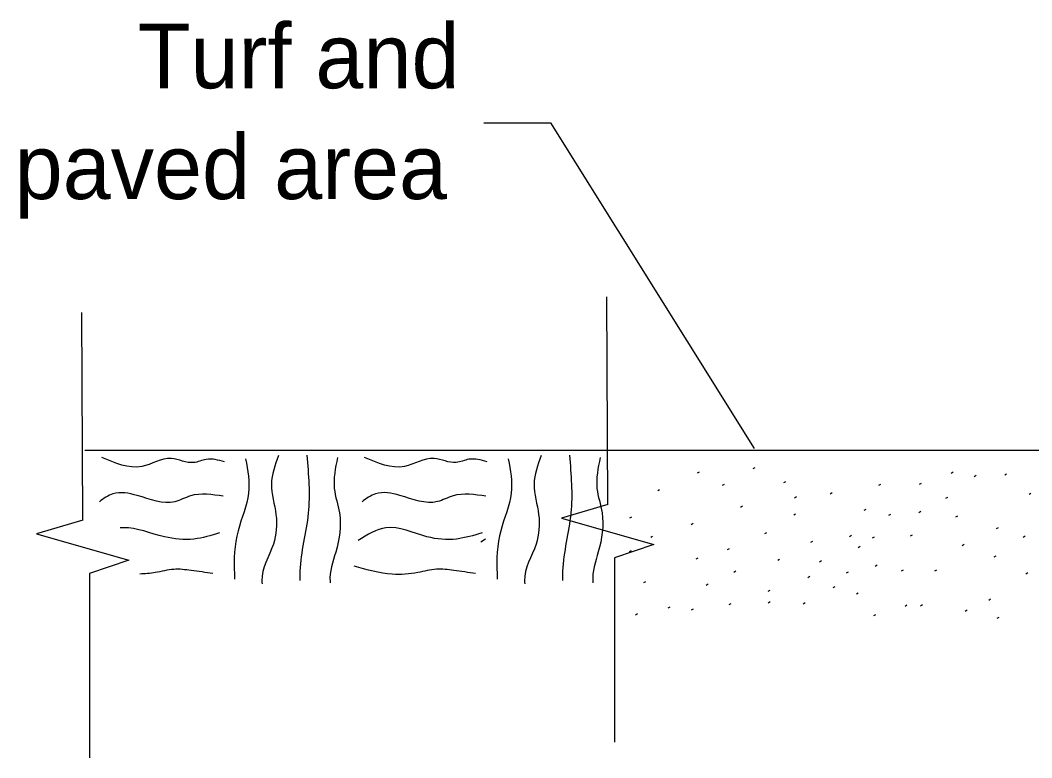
# Model space of a CAD drawing. Extents: x 0 to 2.83, y 0 to 1.83.
# Drawn here: x 1.6226 to 1.8052, y 1.3259 to 1.459 of the extents above; entities that cross this region are included whole.
import ezdxf

# ---------------------------------------------------------------- set-up
doc = ezdxf.new("R2010")
doc.units = 0
doc.layers.add('RD_Pr_Roadway_Notes', color=7, linetype='Continuous')
doc.layers.add('SH_General_Details', color=7, linetype='Continuous')

msp = doc.modelspace()

# ---------------------------------------------------------------- linework, layer by layer
at = {"layer": 'RD_Pr_Roadway_Notes'}
for p, q in [((1.70627, 1.44044), (1.71829, 1.44044)), ((1.70627, 1.44044), (1.71829, 1.44044)), ((1.71829, 1.44044), (1.75507, 1.38169)), ((1.71829, 1.44044), (1.75507, 1.38169))]:
    msp.add_line(p, q, dxfattribs=at)
at = {"layer": 'SH_General_Details'}
for p, q in [((1.72867, 1.37158), (1.72844, 1.40906)), ((1.72867, 1.37158), (1.72844, 1.40906)), ((1.63389, 1.36875), (1.63366, 1.40623)), ((1.63389, 1.36875), (1.63366, 1.40623)), ((1.63426, 1.38136), (1.82296, 1.38136)), ((1.63426, 1.38136), (1.82296, 1.38136)), ((1.74485, 1.37729), (1.74519, 1.37749)), ((1.74485, 1.37729), (1.74519, 1.37749)), ((1.75491, 1.37806), (1.75526, 1.37826)), ((1.75491, 1.37806), (1.75526, 1.37826)), ((1.79064, 1.37725), (1.79098, 1.37745)), ((1.79064, 1.37725), (1.79098, 1.37745)), ((1.80029, 1.37693), (1.80063, 1.37713)), ((1.80029, 1.37693), (1.80063, 1.37713)), ((1.74934, 1.37504), (1.74969, 1.37524)), ((1.74934, 1.37504), (1.74969, 1.37524)), ((1.76045, 1.37553), (1.7608, 1.37573)), ((1.76045, 1.37553), (1.7608, 1.37573)), ((1.7776, 1.37503), (1.77794, 1.37523)), ((1.7776, 1.37503), (1.77794, 1.37523)), ((1.78492, 1.37522), (1.78527, 1.37542)), ((1.78492, 1.37522), (1.78527, 1.37542)), ((1.79479, 1.37665), (1.79514, 1.37685)), ((1.79479, 1.37665), (1.79514, 1.37685)), ((1.73765, 1.3741), (1.73799, 1.3743)), ((1.73765, 1.3741), (1.73799, 1.3743)), ((1.76877, 1.37352), (1.76912, 1.37372)), ((1.76877, 1.37352), (1.76912, 1.37372)), ((1.80469, 1.37343), (1.80504, 1.37363)), ((1.80469, 1.37343), (1.80504, 1.37363)), ((1.72867, 1.37158), (1.7203, 1.3691)), ((1.72867, 1.37158), (1.7203, 1.3691)), ((1.76233, 1.3728), (1.76268, 1.373)), ((1.76233, 1.3728), (1.76268, 1.373)), ((1.78967, 1.37272), (1.79001, 1.37292)), ((1.78967, 1.37272), (1.79001, 1.37292)), ((1.75261, 1.37111), (1.75296, 1.37131)), ((1.75261, 1.37111), (1.75296, 1.37131)), ((1.76221, 1.36969), (1.76255, 1.36989)), ((1.76221, 1.36969), (1.76255, 1.36989)), ((1.77493, 1.37053), (1.77527, 1.37073)), ((1.77493, 1.37053), (1.77527, 1.37073)), ((1.7794, 1.36964), (1.77975, 1.36984)), ((1.7794, 1.36964), (1.77975, 1.36984)), ((1.7848, 1.37015), (1.78515, 1.37035)), ((1.7848, 1.37015), (1.78515, 1.37035)), ((1.63389, 1.36875), (1.62553, 1.36627)), ((1.63389, 1.36875), (1.62553, 1.36627)), ((1.7203, 1.3691), (1.73697, 1.36433)), ((1.7203, 1.3691), (1.73697, 1.36433)), ((1.73261, 1.36915), (1.73296, 1.36935)), ((1.73261, 1.36915), (1.73296, 1.36935)), ((1.74372, 1.36798), (1.74406, 1.36818)), ((1.74372, 1.36798), (1.74406, 1.36818)), ((1.7915, 1.36935), (1.79184, 1.36955)), ((1.7915, 1.36935), (1.79184, 1.36955)), ((1.62553, 1.36627), (1.6422, 1.3615)), ((1.62553, 1.36627), (1.6422, 1.3615)), ((1.75702, 1.36634), (1.75736, 1.36654)), ((1.75702, 1.36634), (1.75736, 1.36654)), ((1.7723, 1.36581), (1.77264, 1.36601)), ((1.7723, 1.36581), (1.77264, 1.36601)), ((1.78328, 1.36592), (1.78363, 1.36612)), ((1.78328, 1.36592), (1.78363, 1.36612)), ((1.79881, 1.36722), (1.79916, 1.36742)), ((1.79881, 1.36722), (1.79916, 1.36742)), ((1.70571, 1.36485), (1.70658, 1.36535)), ((1.70571, 1.36485), (1.70658, 1.36535)), ((1.73697, 1.36433), (1.72983, 1.36195)), ((1.73697, 1.36433), (1.72983, 1.36195)), ((1.73639, 1.36567), (1.73674, 1.36587)), ((1.73639, 1.36567), (1.73674, 1.36587)), ((1.76528, 1.36476), (1.76563, 1.36496)), ((1.76528, 1.36476), (1.76563, 1.36496)), ((1.77645, 1.36555), (1.7768, 1.36575)), ((1.77645, 1.36555), (1.7768, 1.36575)), ((1.7926, 1.36418), (1.79295, 1.36438)), ((1.7926, 1.36418), (1.79295, 1.36438)), ((1.80362, 1.36569), (1.80397, 1.36589)), ((1.80362, 1.36569), (1.80397, 1.36589)), ((1.73254, 1.36307), (1.73289, 1.36327)), ((1.73254, 1.36307), (1.73289, 1.36327)), ((1.75026, 1.36344), (1.75061, 1.36364)), ((1.75026, 1.36344), (1.75061, 1.36364)), ((1.77386, 1.36383), (1.77421, 1.36403)), ((1.77386, 1.36383), (1.77421, 1.36403)), ((1.79841, 1.36211), (1.79876, 1.36231)), ((1.79841, 1.36211), (1.79876, 1.36231)), ((1.6422, 1.3615), (1.63505, 1.35912)), ((1.6422, 1.3615), (1.63505, 1.35912)), ((1.72983, 1.36195), (1.72983, 1.32868)), ((1.72983, 1.36195), (1.72983, 1.32868)), ((1.74458, 1.36174), (1.74493, 1.36194)), ((1.74458, 1.36174), (1.74493, 1.36194)), ((1.75931, 1.36151), (1.75965, 1.36171)), ((1.75931, 1.36151), (1.75965, 1.36171)), ((1.76685, 1.36124), (1.7672, 1.36144)), ((1.76685, 1.36124), (1.7672, 1.36144)), ((1.77689, 1.36046), (1.77724, 1.36066)), ((1.77689, 1.36046), (1.77724, 1.36066)), ((1.63505, 1.35912), (1.63505, 1.32585)), ((1.63505, 1.35912), (1.63505, 1.32585)), ((1.75142, 1.35938), (1.75176, 1.35958)), ((1.75142, 1.35938), (1.75176, 1.35958)), ((1.77172, 1.35921), (1.77207, 1.35941)), ((1.77172, 1.35921), (1.77207, 1.35941)), ((1.78166, 1.35959), (1.78201, 1.35979)), ((1.78166, 1.35959), (1.78201, 1.35979)), ((1.78768, 1.35957), (1.78803, 1.35977)), ((1.78768, 1.35957), (1.78803, 1.35977)), ((1.80409, 1.35907), (1.80444, 1.35927)), ((1.80409, 1.35907), (1.80444, 1.35927)), ((1.73515, 1.35749), (1.73549, 1.35769)), ((1.73515, 1.35749), (1.73549, 1.35769)), ((1.74642, 1.35703), (1.74677, 1.35723)), ((1.74642, 1.35703), (1.74677, 1.35723)), ((1.76475, 1.35842), (1.7651, 1.35862)), ((1.76475, 1.35842), (1.7651, 1.35862)), ((1.75761, 1.35591), (1.75796, 1.35611)), ((1.75761, 1.35591), (1.75796, 1.35611)), ((1.76931, 1.35658), (1.76966, 1.35678)), ((1.76931, 1.35658), (1.76966, 1.35678)), ((1.77352, 1.35543), (1.77386, 1.35563)), ((1.77352, 1.35543), (1.77386, 1.35563)), ((1.75055, 1.35349), (1.75089, 1.35369)), ((1.75055, 1.35349), (1.75089, 1.35369)), ((1.75762, 1.35384), (1.75796, 1.35404)), ((1.75762, 1.35384), (1.75796, 1.35404)), ((1.76392, 1.35366), (1.76426, 1.35386)), ((1.76392, 1.35366), (1.76426, 1.35386)), ((1.7823, 1.35323), (1.78264, 1.35343)), ((1.7823, 1.35323), (1.78264, 1.35343)), ((1.7851, 1.3533), (1.78545, 1.3535)), ((1.7851, 1.3533), (1.78545, 1.3535)), ((1.7974, 1.35433), (1.79775, 1.35453)), ((1.7974, 1.35433), (1.79775, 1.35453)), ((1.73366, 1.35167), (1.73401, 1.35187)), ((1.73366, 1.35167), (1.73401, 1.35187)), ((1.73956, 1.35292), (1.73991, 1.35312)), ((1.73956, 1.35292), (1.73991, 1.35312)), ((1.74378, 1.35254), (1.74412, 1.35274)), ((1.74378, 1.35254), (1.74412, 1.35274)), ((1.77669, 1.35153), (1.77704, 1.35173)), ((1.77669, 1.35153), (1.77704, 1.35173)), ((1.79316, 1.35234), (1.79351, 1.35254)), ((1.79316, 1.35234), (1.79351, 1.35254)), ((1.79894, 1.35106), (1.79929, 1.35126)), ((1.79894, 1.35106), (1.79929, 1.35126))]:
    msp.add_line(p, q, dxfattribs=at)
for points in [[(1.65945, 1.37926), (1.65614, 1.37972), (1.65386, 1.37913), (1.64985, 1.37987), (1.64451, 1.37843), (1.63727, 1.38007)], [(1.65945, 1.37926), (1.65614, 1.37972), (1.65386, 1.37913), (1.64985, 1.37987), (1.64451, 1.37843), (1.63727, 1.38007)], [(1.66324, 1.37983), (1.6638, 1.37363), (1.6619, 1.36683), (1.66122, 1.35906), (1.66127, 1.35808)], [(1.66324, 1.37983), (1.6638, 1.37363), (1.6619, 1.36683), (1.66122, 1.35906), (1.66127, 1.35808)], [(1.66919, 1.38039), (1.66792, 1.37525), (1.66874, 1.36974), (1.66826, 1.36441), (1.66619, 1.35779), (1.66623, 1.35726)], [(1.66919, 1.38039), (1.66792, 1.37525), (1.66874, 1.36974), (1.66826, 1.36441), (1.66619, 1.35779), (1.66623, 1.35726)], [(1.6743, 1.38047), (1.67456, 1.36998), (1.67306, 1.35952), (1.67305, 1.35783)], [(1.6743, 1.38047), (1.67456, 1.36998), (1.67306, 1.35952), (1.67305, 1.35783)], [(1.67985, 1.38003), (1.67927, 1.37444), (1.68019, 1.37007), (1.67952, 1.36299), (1.6785, 1.35767), (1.67853, 1.3574)], [(1.67985, 1.38003), (1.67927, 1.37444), (1.68019, 1.37007), (1.67952, 1.36299), (1.6785, 1.35767), (1.67853, 1.3574)], [(1.70687, 1.37927), (1.70356, 1.37973), (1.70128, 1.37914), (1.69727, 1.37988), (1.69193, 1.37844), (1.68469, 1.38008)], [(1.70687, 1.37927), (1.70356, 1.37973), (1.70128, 1.37914), (1.69727, 1.37988), (1.69193, 1.37844), (1.68469, 1.38008)], [(1.71066, 1.37984), (1.71122, 1.37364), (1.70932, 1.36684), (1.70864, 1.35907), (1.70869, 1.35808)], [(1.71066, 1.37984), (1.71122, 1.37364), (1.70932, 1.36684), (1.70864, 1.35907), (1.70869, 1.35808)], [(1.71661, 1.3804), (1.71534, 1.37525), (1.71616, 1.36975), (1.71568, 1.36442), (1.71361, 1.3578), (1.71364, 1.35727)], [(1.71661, 1.3804), (1.71534, 1.37525), (1.71616, 1.36975), (1.71568, 1.36442), (1.71361, 1.3578), (1.71364, 1.35727)], [(1.72172, 1.38047), (1.72197, 1.36999), (1.72048, 1.35952), (1.72046, 1.35784)], [(1.72172, 1.38047), (1.72197, 1.36999), (1.72048, 1.35952), (1.72046, 1.35784)], [(1.72727, 1.38004), (1.72669, 1.37445), (1.72761, 1.37008), (1.72693, 1.363), (1.72592, 1.35768), (1.72594, 1.35741)], [(1.72727, 1.38004), (1.72669, 1.37445), (1.72761, 1.37008), (1.72693, 1.363), (1.72592, 1.35768), (1.72594, 1.35741)], [(1.65922, 1.37305), (1.65328, 1.37311), (1.65048, 1.37208), (1.64367, 1.37319), (1.63931, 1.3735), (1.63685, 1.37204)], [(1.65922, 1.37305), (1.65328, 1.37311), (1.65048, 1.37208), (1.64367, 1.37319), (1.63931, 1.3735), (1.63685, 1.37204)], [(1.70664, 1.37306), (1.7007, 1.37312), (1.6979, 1.37209), (1.69109, 1.3732), (1.68673, 1.37351), (1.68427, 1.37205)], [(1.70664, 1.37306), (1.7007, 1.37312), (1.6979, 1.37209), (1.69109, 1.3732), (1.68673, 1.37351), (1.68427, 1.37205)], [(1.65855, 1.36643), (1.65391, 1.36533), (1.64859, 1.36573), (1.64117, 1.36737), (1.64061, 1.36735)], [(1.65855, 1.36643), (1.65391, 1.36533), (1.64859, 1.36573), (1.64117, 1.36737), (1.64061, 1.36735)], [(1.70596, 1.36643), (1.70133, 1.36534), (1.696, 1.36574), (1.68859, 1.36738), (1.68359, 1.36506)], [(1.70596, 1.36643), (1.70133, 1.36534), (1.696, 1.36574), (1.68859, 1.36738), (1.68359, 1.36506)], [(1.65735, 1.3591), (1.65342, 1.35966), (1.65028, 1.35986), (1.64695, 1.35928), (1.64414, 1.35901)], [(1.65735, 1.3591), (1.65342, 1.35966), (1.65028, 1.35986), (1.64695, 1.35928), (1.64414, 1.35901)], [(1.70477, 1.3591), (1.70084, 1.35967), (1.6977, 1.35987), (1.69437, 1.35928), (1.68974, 1.35898), (1.68285, 1.36044)], [(1.70477, 1.3591), (1.70084, 1.35967), (1.6977, 1.35987), (1.69437, 1.35928), (1.68974, 1.35898), (1.68285, 1.36044)]]:
    msp.add_spline(points, degree=3, dxfattribs=at)

# ---------------------------------------------------------------- texts
at = {"layer": 'RD_Pr_Roadway_Notes'}
for s, p in [('Turf and', (1.64378, 1.4467)), ('Turf and', (1.64378, 1.4467)), ('paved area', (1.62156, 1.4267)), ('paved area', (1.62156, 1.4267))]:
    msp.add_text(s, height=0.011667, dxfattribs=at).set_placement(p)

doc.saveas('drawing.dxf')
